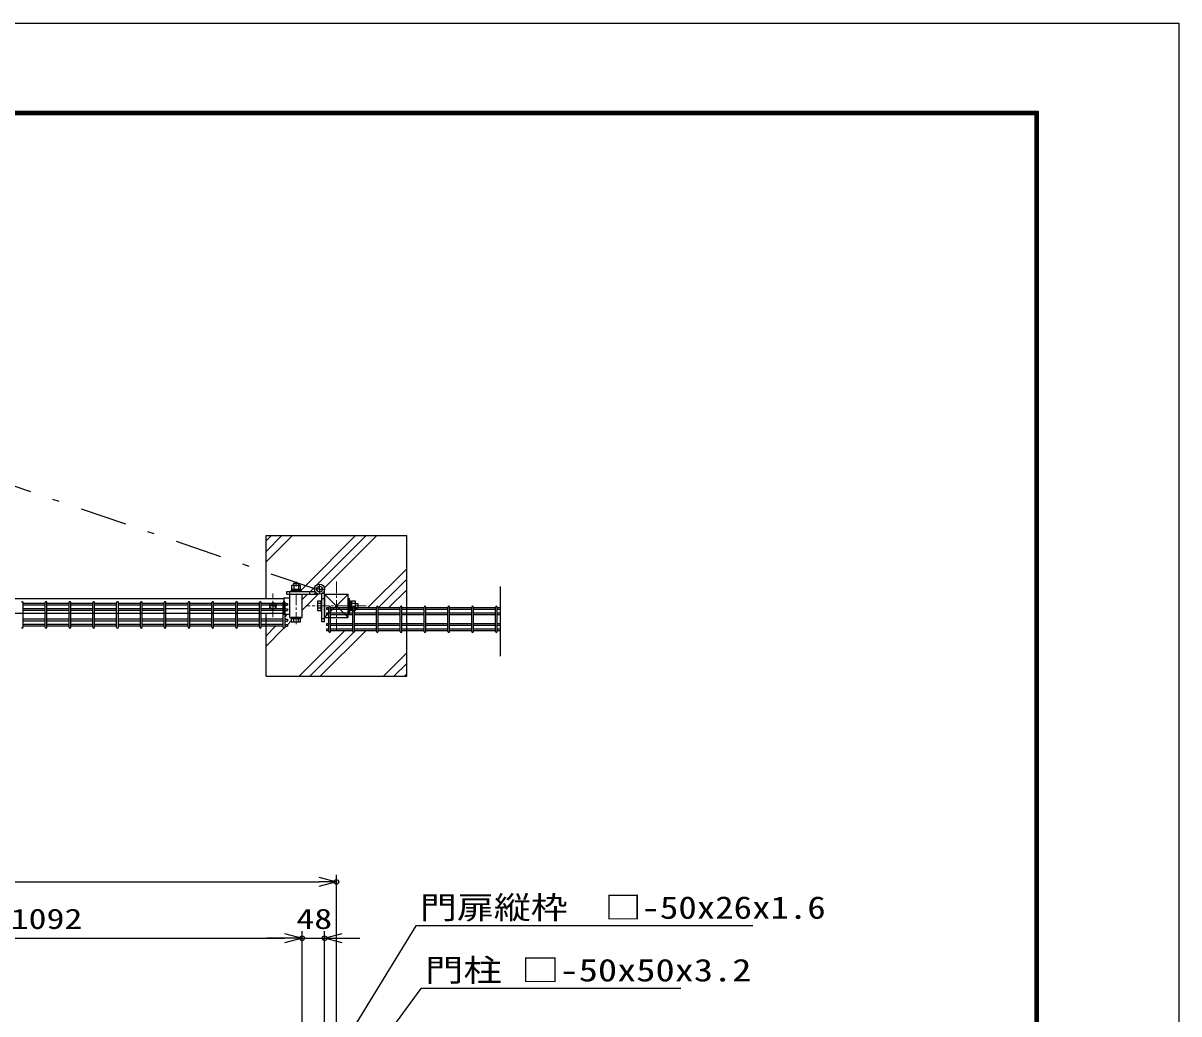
# Model space of a CAD drawing. Units: millimetres, scale not verified. Extents: x -4455 to 4455, y -3150 to 3150.
# Drawn here: x 1991 to 4455, y 1037 to 3150 of the extents above; entities that cross this region are included whole.
import ezdxf
from ezdxf.enums import TextEntityAlignment as Align

# ---------------------------------------------------------------- set-up
doc = ezdxf.new("R2010")
doc.units = ezdxf.units.MM
doc.header["$LTSCALE"] = 20
doc.header["$PDMODE"] = 32
doc.header["$PDSIZE"] = 10
doc.linetypes.add('USER1', pattern=[2, 1.25, -0.25, 0.25, -0.25])
doc.linetypes.add('USER3', pattern=[10.7, 5, -2.5, 0.7, -2.5])
for name, color, linetype, lineweight in [('0-2_外形線', 7, 'Continuous', 25), ('0-3_0', 7, 'Continuous', 25), ('0-4_軸線', 1, 'USER1', 9), ('0-6_寸法', 4, 'Continuous', 25), ('0-8_扉縦枠', 7, 'Continuous', 25), ('0-9_LAYER15', 1, 'Continuous', 25), ('0-A_EXTCNT-L', 4, 'Continuous', 25), ('0-B_J200', 3, 'Continuous', 25), ('0-E_ハッチング', 4, 'Continuous', 25), ('0-F_扉横枠', 7, 'Continuous', 25), ('1-0_丁番', 3, 'Continuous', 25), ('1-A_LAYER12', 3, 'Continuous', 25)]:
    doc.layers.add(name, color=color, linetype=linetype, lineweight=lineweight)
doc.layers.add('0-7_DEFPOINTS', color=7, linetype='Continuous')
doc.styles.add('ＭＳ ゴシック', font='')
doc.styles.get('ＭＳ ゴシック').set_extended_font_data('MS Gothic')

# ---------------------------------------------------------------- blocks, each defined once
blk = doc.blocks.new('_Open30')
at = {"layer": '0-6_寸法'}
blk.add_line((0, 0), (-20, 0), dxfattribs=at)
blk.add_lwpolyline([(-20, 5.36), (0, 0), (-20, -5.36)], dxfattribs=at)

msp = doc.modelspace()

# ---------------------------------------------------------------- linework, layer by layer
at = {"layer": '0-2_外形線'}
for p, q in [((2633.62, 1932.3), (2683.62, 1932.3)), ((2683.62, 1932.3), (2633.62, 1882.3)), ((2683.62, 1882.3), (2633.62, 1932.3)), ((2683.62, 1882.3), (2633.62, 1932.3)), ((2683.62, 1932.3), (2633.62, 1882.3)), ((2633.62, 1932.3), (2633.62, 1882.3)), ((2633.62, 1932.3), (2633.62, 1882.3)), ((2683.62, 1882.3), (2683.62, 1932.3)), ((2633.62, 1882.3), (2683.62, 1882.3))]:
    msp.add_line(p, q, dxfattribs=at)
at = {"layer": '0-3_0'}
for p, q in [((2508.62, 2057.3), (2808.62, 2057.3)), ((2508.62, 1922.8), (2508.62, 2057.3)), ((2808.62, 1757.3), (2808.62, 2057.3)), ((2508.62, 1757.3), (2508.62, 1891.8)), ((2508.62, 1757.3), (2808.62, 1757.3))]:
    msp.add_line(p, q, dxfattribs=at)
at = {"layer": '0-3_0', "color": 3}
msp.add_lwpolyline([(-4454.89, 3149.88), (4455.11, 3149.88), (4455.11, -3150.12), (-4454.89, -3150.12)], close=True, dxfattribs=at)
at = {"layer": '0-3_0'}
for points in [[(-4154.89, 2962.38), (4155.11, 2962.38), (4155.11, -2962.62), (-4154.89, -2962.62)], [(-4153.01, 2960.51), (4153.24, 2960.51), (4153.24, -2960.74), (-4153.01, -2960.74)], [(-4151.14, 2958.63), (4151.36, 2958.63), (4151.36, -2958.87), (-4151.14, -2958.87)], [(-4149.26, 2956.76), (4149.49, 2956.76), (4149.49, -2956.99), (-4149.26, -2956.99)], [(-4147.39, 2954.88), (4147.61, 2954.88), (4147.61, -2955.12), (-4147.39, -2955.12)]]:
    msp.add_lwpolyline(points, close=True, dxfattribs=at)
at = {"layer": '0-4_軸線'}
for p, q in [((2572.62, 1868.64), (2572.62, 1959.11)), ((2658.62, 1854.21), (2658.62, 1960.39)), ((2523.42, 1883.15), (2523.42, 1933.72)), ((2523.42, 1883.15), (2523.42, 1933.72)), ((2722.43, 1907.3), (2594.8, 1907.3)), ((2722.29, 1907.3), (2594.94, 1907.3))]:
    msp.add_line(p, q, dxfattribs=at)
at = {"layer": '0-7_DEFPOINTS'}
for p in [(2658.62, 1318.87), (2585.62, 1198.87), (2633.62, 1198.87)]:
    msp.add_point(p, dxfattribs=at)
at = {"layer": '0-8_扉縦枠'}
for p, q in [((2559.62, 1882.3), (2559.62, 1932.3)), ((2559.62, 1932.3), (2585.62, 1932.3)), ((2585.62, 1882.3), (2585.62, 1932.3)), ((2559.62, 1882.3), (2585.62, 1882.3))]:
    msp.add_line(p, q, dxfattribs=at)
at = {"layer": '0-9_LAYER15'}
for p, q in [((2658.62, 937.93), (2658.62, 1333.87)), ((2585.62, 910.96), (2585.62, 1213.87)), ((2585.62, 910.96), (2585.62, 1213.87)), ((2633.62, 900.96), (2633.62, 1213.87))]:
    msp.add_line(p, q, dxfattribs=at)
at = {"layer": '0-9_LAYER15', "color": 2}
for p, q in [((356.12, 1318.87), (2621.12, 1318.87)), ((1531.12, 1198.87), (2548.12, 1198.87)), ((2548.12, 1198.87), (2510.62, 1198.87)), ((2585.62, 1198.87), (2633.62, 1198.87)), ((2671.12, 1198.87), (2708.62, 1198.87))]:
    msp.add_line(p, q, dxfattribs=at)
at = {"layer": '0-A_EXTCNT-L'}
msp.add_line((3008.62, 1800.17), (3008.62, 1948.87), dxfattribs=at)
at = {"layer": '0-B_J200'}
for p, q in [((1990.64, 1862), (1990.64, 1914.4)), ((2037.81, 1912.6), (1990.64, 1912.6)), ((2037.81, 1909), (1990.64, 1909)), ((2037.81, 1901.3), (1990.64, 1901.3)), ((2037.81, 1897.7), (1990.64, 1897.7)), ((2037.81, 1862), (2037.81, 1914.4)), ((2041.41, 1862), (2041.41, 1914.4)), ((2088.58, 1912.6), (2041.41, 1912.6)), ((2088.58, 1909), (2041.41, 1909)), ((2088.58, 1901.3), (2041.41, 1901.3)), ((2088.58, 1897.7), (2041.41, 1897.7)), ((2088.58, 1862), (2088.58, 1914.4)), ((2092.18, 1862), (2092.18, 1914.4)), ((2139.35, 1912.6), (2092.18, 1912.6)), ((2139.35, 1909), (2092.18, 1909)), ((2139.35, 1901.3), (2092.18, 1901.3)), ((2139.35, 1897.7), (2092.18, 1897.7)), ((2139.35, 1862), (2139.35, 1914.4)), ((2142.95, 1862), (2142.95, 1914.4)), ((2190.12, 1912.6), (2142.95, 1912.6)), ((2190.12, 1909), (2142.95, 1909)), ((2190.12, 1901.3), (2142.95, 1901.3)), ((2190.12, 1897.7), (2142.95, 1897.7)), ((2190.12, 1862), (2190.12, 1914.4)), ((2193.72, 1862), (2193.72, 1914.4)), ((2240.89, 1912.6), (2193.72, 1912.6)), ((2240.89, 1909), (2193.72, 1909)), ((2240.89, 1901.3), (2193.72, 1901.3)), ((2240.89, 1897.7), (2193.72, 1897.7)), ((2240.89, 1862), (2240.89, 1914.4)), ((2244.49, 1862), (2244.49, 1914.4)), ((2291.65, 1912.6), (2244.49, 1912.6)), ((2291.65, 1909), (2244.49, 1909)), ((2291.65, 1901.3), (2244.49, 1901.3)), ((2291.65, 1897.7), (2244.49, 1897.7)), ((2291.65, 1862), (2291.65, 1914.4)), ((2295.25, 1862), (2295.25, 1914.4)), ((2342.42, 1912.6), (2295.25, 1912.6)), ((2342.42, 1909), (2295.25, 1909)), ((2342.42, 1901.3), (2295.25, 1901.3)), ((2342.42, 1862), (2342.42, 1914.4)), ((2346.02, 1862), (2346.02, 1914.4)), ((2393.19, 1912.6), (2346.02, 1912.6)), ((2393.19, 1909), (2346.02, 1909)), ((2393.19, 1901.3), (2346.02, 1901.3)), ((2393.19, 1897.7), (2346.02, 1897.7)), ((2393.19, 1862), (2393.19, 1914.4)), ((2396.79, 1862), (2396.79, 1914.4)), ((2443.96, 1912.6), (2396.79, 1912.6)), ((2443.96, 1909), (2396.79, 1909)), ((2443.96, 1901.3), (2396.79, 1901.3)), ((2443.96, 1897.7), (2396.79, 1897.7)), ((2443.96, 1862), (2443.96, 1914.4)), ((2447.56, 1862), (2447.56, 1914.4)), ((2494.73, 1912.6), (2447.56, 1912.6)), ((2494.73, 1909), (2447.56, 1909)), ((2494.73, 1901.3), (2447.56, 1901.3)), ((2494.73, 1897.7), (2447.56, 1897.7)), ((2494.73, 1862), (2494.73, 1914.4)), ((2498.33, 1862), (2498.33, 1914.4)), ((2545.5, 1912.6), (2498.33, 1912.6)), ((2545.5, 1909), (2498.33, 1909)), ((2545.5, 1901.3), (2498.33, 1901.3)), ((2545.5, 1897.7), (2498.33, 1897.7)), ((2545.5, 1862), (2545.5, 1914.4)), ((2549.1, 1862), (2549.1, 1914.4)), ((2549.12, 1912.6), (2554.32, 1912.6)), ((2549.12, 1909), (2554.32, 1909)), ((2549.12, 1901.3), (2554.32, 1901.3)), ((2549.12, 1897.7), (2554.32, 1897.7)), ((2554.32, 1912.6), (2554.32, 1909)), ((2554.32, 1901.3), (2554.32, 1897.7)), ((2642.62, 1903.1), (2637.42, 1903.1)), ((2637.42, 1903.1), (2637.42, 1899.5)), ((2642.62, 1899.5), (2637.42, 1899.5)), ((2642.62, 1852.5), (2642.62, 1904.9)), ((2646.22, 1852.5), (2646.22, 1904.9)), ((2693.39, 1903.1), (2646.22, 1903.1)), ((2693.39, 1899.5), (2646.22, 1899.5)), ((2693.39, 1852.5), (2693.39, 1904.9)), ((2696.99, 1852.5), (2696.99, 1904.9)), ((2744.15, 1903.1), (2696.99, 1903.1)), ((2744.15, 1899.5), (2696.99, 1899.5)), ((2744.15, 1852.5), (2744.15, 1904.9)), ((2747.75, 1852.5), (2747.75, 1904.9)), ((2794.92, 1903.1), (2747.75, 1903.1)), ((2794.92, 1899.5), (2747.75, 1899.5)), ((2794.92, 1852.5), (2794.92, 1904.9)), ((2798.52, 1852.5), (2798.52, 1904.9)), ((2845.69, 1903.1), (2798.52, 1903.1)), ((2845.69, 1899.5), (2798.52, 1899.5)), ((2845.69, 1852.5), (2845.69, 1904.9)), ((2849.29, 1852.5), (2849.29, 1904.9)), ((2896.46, 1903.1), (2849.29, 1903.1)), ((2896.46, 1899.5), (2849.29, 1899.5)), ((2896.46, 1852.5), (2896.46, 1904.9)), ((2900.06, 1852.5), (2900.06, 1904.9)), ((2947.23, 1903.1), (2900.06, 1903.1)), ((2947.23, 1899.5), (2900.06, 1899.5)), ((2947.23, 1852.5), (2947.23, 1904.9)), ((2950.83, 1852.5), (2950.83, 1904.9)), ((2998, 1903.1), (2950.83, 1903.1)), ((2998, 1899.5), (2950.83, 1899.5)), ((2998, 1852.5), (2998, 1904.9)), ((3001.6, 1852.5), (3001.6, 1904.9)), ((3008.62, 1903.1), (3001.6, 1903.1)), ((3008.62, 1899.5), (3001.6, 1899.5)), ((2037.81, 1878.7), (1990.64, 1878.7)), ((2037.81, 1875.1), (1990.64, 1875.1)), ((2088.58, 1878.7), (2041.41, 1878.7)), ((2088.58, 1875.1), (2041.41, 1875.1)), ((2139.35, 1878.7), (2092.18, 1878.7)), ((2139.35, 1875.1), (2092.18, 1875.1)), ((2190.12, 1878.7), (2142.95, 1878.7)), ((2190.12, 1875.1), (2142.95, 1875.1)), ((2240.89, 1878.7), (2193.72, 1878.7)), ((2240.89, 1875.1), (2193.72, 1875.1)), ((2291.65, 1878.7), (2244.49, 1878.7)), ((2291.65, 1875.1), (2244.49, 1875.1)), ((2342.42, 1878.7), (2295.25, 1878.7)), ((2342.42, 1875.1), (2295.25, 1875.1)), ((2393.19, 1878.7), (2346.02, 1878.7)), ((2393.19, 1875.1), (2346.02, 1875.1)), ((2443.96, 1878.7), (2396.79, 1878.7)), ((2443.96, 1875.1), (2396.79, 1875.1)), ((2494.73, 1878.7), (2447.56, 1878.7)), ((2494.73, 1875.1), (2447.56, 1875.1)), ((2545.5, 1878.7), (2498.33, 1878.7)), ((2545.5, 1875.1), (2498.33, 1875.1)), ((2549.12, 1878.7), (2554.32, 1878.7)), ((2549.12, 1875.1), (2554.32, 1875.1)), ((2554.32, 1878.7), (2554.32, 1875.1)), ((2642.62, 1891.8), (2637.42, 1891.8)), ((2637.42, 1891.8), (2637.42, 1888.2)), ((2642.62, 1888.2), (2637.42, 1888.2)), ((2693.39, 1891.8), (2646.22, 1891.8)), ((2693.39, 1888.2), (2646.22, 1888.2)), ((2744.15, 1891.8), (2696.99, 1891.8)), ((2744.15, 1888.2), (2696.99, 1888.2)), ((2794.92, 1891.8), (2747.75, 1891.8)), ((2794.92, 1888.2), (2747.75, 1888.2)), ((2845.69, 1891.8), (2798.52, 1891.8)), ((2845.69, 1888.2), (2798.52, 1888.2)), ((2896.46, 1891.8), (2849.29, 1891.8)), ((2896.46, 1888.2), (2849.29, 1888.2)), ((2947.23, 1891.8), (2900.06, 1891.8)), ((2947.23, 1888.2), (2900.06, 1888.2)), ((2998, 1891.8), (2950.83, 1891.8)), ((2998, 1888.2), (2950.83, 1888.2)), ((3008.62, 1891.8), (3001.6, 1891.8)), ((3008.62, 1888.2), (3001.6, 1888.2)), ((2037.81, 1867.4), (1990.64, 1867.4)), ((2037.81, 1863.8), (1990.64, 1863.8)), ((2088.58, 1867.4), (2041.41, 1867.4)), ((2088.58, 1863.8), (2041.41, 1863.8)), ((2139.35, 1867.4), (2092.18, 1867.4)), ((2139.35, 1863.8), (2092.18, 1863.8)), ((2190.12, 1867.4), (2142.95, 1867.4)), ((2190.12, 1863.8), (2142.95, 1863.8)), ((2240.89, 1867.4), (2193.72, 1867.4)), ((2240.89, 1863.8), (2193.72, 1863.8)), ((2291.65, 1867.4), (2244.49, 1867.4)), ((2291.65, 1863.8), (2244.49, 1863.8)), ((2342.42, 1867.4), (2295.25, 1867.4)), ((2342.42, 1863.8), (2295.25, 1863.8)), ((2393.19, 1867.4), (2346.02, 1867.4)), ((2393.19, 1863.8), (2346.02, 1863.8)), ((2443.96, 1867.4), (2396.79, 1867.4)), ((2443.96, 1863.8), (2396.79, 1863.8)), ((2494.73, 1867.4), (2447.56, 1867.4)), ((2494.73, 1863.8), (2447.56, 1863.8)), ((2545.5, 1867.4), (2498.33, 1867.4)), ((2545.5, 1863.8), (2498.33, 1863.8)), ((2549.12, 1867.4), (2554.32, 1867.4)), ((2549.12, 1863.8), (2554.32, 1863.8)), ((2554.32, 1867.4), (2554.32, 1863.8)), ((2642.62, 1869.2), (2637.42, 1869.2)), ((2637.42, 1869.2), (2637.42, 1865.6)), ((2642.62, 1865.6), (2637.42, 1865.6)), ((2642.62, 1854.3), (2637.42, 1854.3)), ((2693.39, 1869.2), (2646.22, 1869.2)), ((2693.39, 1865.6), (2646.22, 1865.6)), ((2693.39, 1857.9), (2646.22, 1857.9)), ((2693.39, 1854.3), (2646.22, 1854.3)), ((2744.15, 1869.2), (2696.99, 1869.2)), ((2744.15, 1865.6), (2696.99, 1865.6)), ((2744.15, 1857.9), (2696.99, 1857.9)), ((2744.15, 1854.3), (2696.99, 1854.3)), ((2794.92, 1869.2), (2747.75, 1869.2)), ((2794.92, 1865.6), (2747.75, 1865.6)), ((2794.92, 1857.9), (2747.75, 1857.9)), ((2794.92, 1854.3), (2747.75, 1854.3)), ((2845.69, 1869.2), (2798.52, 1869.2)), ((2845.69, 1865.6), (2798.52, 1865.6)), ((2845.69, 1857.9), (2798.52, 1857.9)), ((2845.69, 1854.3), (2798.52, 1854.3)), ((2896.46, 1869.2), (2849.29, 1869.2)), ((2896.46, 1865.6), (2849.29, 1865.6)), ((2896.46, 1857.9), (2849.29, 1857.9)), ((2896.46, 1854.3), (2849.29, 1854.3)), ((2947.23, 1869.2), (2900.06, 1869.2)), ((2947.23, 1865.6), (2900.06, 1865.6)), ((2947.23, 1857.9), (2900.06, 1857.9)), ((2947.23, 1854.3), (2900.06, 1854.3)), ((2998, 1869.2), (2950.83, 1869.2)), ((2998, 1865.6), (2950.83, 1865.6)), ((2998, 1857.9), (2950.83, 1857.9)), ((2998, 1854.3), (2950.83, 1854.3)), ((3008.62, 1869.2), (3001.6, 1869.2)), ((3008.62, 1865.6), (3001.6, 1865.6)), ((3008.62, 1857.9), (3001.6, 1857.9)), ((3008.62, 1854.3), (3001.6, 1854.3))]:
    msp.add_line(p, q, dxfattribs=at)
msp.add_lwpolyline([(2642.62, 1857.9), (2637.42, 1857.9), (2637.42, 1854.3)], dxfattribs=at)
for centre, start, end in [((1988.84, 1914.4), 0, 180), ((2039.61, 1914.4), 0, 180), ((2090.38, 1914.4), 0, 180), ((2141.15, 1914.4), 0, 180), ((2191.92, 1914.4), 0, 180), ((2242.69, 1914.4), 0, 180), ((2293.45, 1914.4), 0, 180), ((2344.22, 1914.4), 0, 180), ((2394.99, 1914.4), 0, 180), ((2445.76, 1914.4), 0, 180), ((2496.53, 1914.4), 0, 180), ((2547.3, 1914.4), 0, 180), ((2644.42, 1904.9), 0, 180), ((2695.19, 1904.9), 0, 180), ((2745.95, 1904.9), 0, 180), ((2796.72, 1904.9), 0, 180), ((2847.49, 1904.9), 0, 180), ((2898.26, 1904.9), 0, 180), ((2949.03, 1904.9), 0, 180), ((2999.8, 1904.9), 0, 180), ((1988.84, 1862), 180, 0), ((2039.61, 1862), 180, 0), ((2090.38, 1862), 180, 0), ((2141.15, 1862), 180, 0), ((2191.92, 1862), 180, 0), ((2242.69, 1862), 180, 0), ((2293.45, 1862), 180, 0), ((2344.22, 1862), 180, 0), ((2394.99, 1862), 180, 0), ((2445.76, 1862), 180, 0), ((2496.53, 1862), 180, 0), ((2547.3, 1862), 180, 0), ((2644.42, 1852.5), 180, 0), ((2695.19, 1852.5), 180, 0), ((2745.95, 1852.5), 180, 0), ((2796.72, 1852.5), 180, 0), ((2847.49, 1852.5), 180, 0), ((2898.26, 1852.5), 180, 0), ((2949.03, 1852.5), 180, 0), ((2999.8, 1852.5), 180, 0)]:
    msp.add_arc(centre, 1.8, start, end, dxfattribs=at)
at = {"layer": '0-E_ハッチング', "linetype": 'USER3'}
msp.add_line((2614.49, 1942.98), (1581.91, 2295.76), dxfattribs=at)
at = {"layer": '0-E_ハッチング'}
for p, q in [((2508.62, 2000.96), (2564.96, 2057.3)), ((2508.62, 2023.41), (2542.51, 2057.3)), ((2508.62, 2045.86), (2520.06, 2057.3)), ((2616.84, 1952.02), (2722.11, 2057.3)), ((2633.16, 1945.89), (2744.56, 2057.3)), ((2725.07, 1903.1), (2808.62, 1986.65)), ((2747.75, 1903.34), (2808.62, 1964.2)), ((2585.62, 1898.35), (2619.56, 1932.3)), ((2585.62, 1920.8), (2597.11, 1932.3)), ((2769.97, 1903.1), (2808.62, 1941.75)), ((2549.1, 1884.29), (2554.66, 1889.85)), ((2554.32, 1867.05), (2562.46, 1875.19)), ((2683.58, 1882.34), (2683.62, 1882.38)), ((2508.62, 1843.8), (2528.61, 1863.8)), ((2508.62, 1821.35), (2547.47, 1860.21)), ((2549.08, 1861.82), (2551.06, 1863.8)), ((2579.27, 1757.3), (2676.27, 1854.3)), ((2601.72, 1757.3), (2695.13, 1850.71)), ((2624.17, 1757.3), (2721.17, 1854.3)), ((2696.99, 1852.57), (2698.72, 1854.3)), ((2758.87, 1757.3), (2808.62, 1807.04)), ((2781.32, 1757.3), (2808.62, 1784.59)), ((2803.78, 1757.3), (2808.62, 1762.14))]:
    msp.add_line(p, q, dxfattribs=at)
for points in [[(2582.66, 1940.3), (2593.98, 1951.62), (2699.66, 2057.3)], [(2603.11, 1938.3), (2609.78, 1944.97), (2613.74, 1948.92)]]:
    msp.add_lwpolyline(points, dxfattribs=at)
at = {"layer": '0-F_扉横枠'}
for p, q in [((1532.62, 1922.8), (2546.62, 1922.8)), ((2546.62, 1924.75), (2559.62, 1924.75)), ((2546.62, 1924.75), (2546.62, 1889.85)), ((2523.24, 1907.3), (2516.83, 1907.3)), ((2516.92, 1911.05), (2523.42, 1914.8)), ((2516.92, 1903.55), (2516.92, 1911.05)), ((2516.92, 1903.55), (2523.42, 1899.8)), ((2523.33, 1907.3), (2523.51, 1907.3)), ((2529.91, 1911.05), (2523.42, 1914.8)), ((2523.42, 1907.48), (2523.42, 1913.89)), ((2523.42, 1907.21), (2523.42, 1907.39)), ((2523.42, 1907.12), (2523.42, 1900.71)), ((2529.91, 1903.55), (2523.42, 1899.8)), ((2523.6, 1907.3), (2530, 1907.3)), ((2529.91, 1903.55), (2529.91, 1911.05)), ((1532.62, 1891.8), (2546.62, 1891.8)), ((2546.62, 1889.85), (2559.62, 1889.85))]:
    msp.add_line(p, q, dxfattribs=at)
msp.add_circle((2523.42, 1907.3), 6.5, dxfattribs=at)
at = {"layer": '1-0_丁番'}
for p, q in [((2562.81, 1950.8), (2562.81, 1942.8)), ((2582.44, 1950.8), (2562.81, 1950.8)), ((2567.72, 1950.8), (2567.72, 1942.8)), ((2577.54, 1950.8), (2577.54, 1942.8)), ((2582.44, 1942.8), (2582.44, 1950.8)), ((2553.06, 1932.3), (2553.06, 1938.3)), ((2553.06, 1938.3), (2612.97, 1938.3)), ((2553.06, 1932.3), (2620.84, 1932.3)), ((2562.13, 1938.3), (2583.13, 1938.3)), ((2562.81, 1942.8), (2582.44, 1942.8)), ((2563.43, 1940.3), (2563.43, 1942.8)), ((2581.83, 1942.8), (2581.83, 1940.3)), ((2583.13, 1940.3), (2583.13, 1938.3)), ((2613.06, 1932.3), (2613.06, 1938.3)), ((2633.62, 1933.46), (2627.62, 1933.46)), ((2627.62, 1873.46), (2627.62, 1933.37)), ((2633.62, 1873.46), (2633.62, 1941.25)), ((2683.62, 1923.3), (2686.62, 1923.3)), ((2686.62, 1891.3), (2686.62, 1923.3)), ((2618.62, 1917.14), (2618.62, 1897.51)), ((2625.62, 1917.14), (2618.62, 1917.14)), ((2625.62, 1912.23), (2618.62, 1912.23)), ((2625.62, 1902.42), (2618.62, 1902.42)), ((2625.62, 1917.82), (2625.62, 1896.82)), ((2625.62, 1917.82), (2627.62, 1917.82)), ((2683.62, 1917.77), (2683.62, 1896.77)), ((2686.62, 1917.77), (2688.62, 1917.77)), ((2688.62, 1917.77), (2688.62, 1896.77)), ((2688.62, 1916.47), (2691.12, 1916.47)), ((2691.12, 1898.07), (2688.62, 1898.07)), ((2691.12, 1917.09), (2691.12, 1897.46)), ((2699.12, 1917.09), (2691.12, 1917.09)), ((2699.12, 1912.18), (2691.12, 1912.18)), ((2699.12, 1902.36), (2691.12, 1902.36)), ((2699.12, 1897.46), (2699.12, 1917.09)), ((2561.77, 1882.3), (2561.77, 1880.3)), ((2561.77, 1880.3), (2582.77, 1880.3)), ((2582.77, 1882.3), (2562.46, 1882.3)), ((2562.46, 1880.3), (2562.46, 1873.3)), ((2567.37, 1880.3), (2567.37, 1873.3)), ((2577.18, 1880.3), (2577.18, 1873.3)), ((2582.77, 1880.3), (2582.77, 1882.3)), ((2618.62, 1897.51), (2625.62, 1897.51)), ((2625.62, 1896.82), (2627.62, 1896.82)), ((2633.62, 1873.46), (2627.62, 1873.46)), ((2683.62, 1891.3), (2686.62, 1891.3)), ((2688.62, 1896.77), (2686.62, 1896.77)), ((2691.12, 1897.46), (2699.12, 1897.46))]:
    msp.add_line(p, q, dxfattribs=at)
at = {"layer": '1-0_丁番', "color": 2}
for p, q in [((2622.77, 1943.16), (2622.77, 1953.92)), ((2622.58, 1942.98), (2611.82, 1942.98)), ((2622.68, 1942.98), (2622.86, 1942.98)), ((2622.77, 1942.89), (2622.77, 1943.07)), ((2622.77, 1942.8), (2622.77, 1932.04)), ((2622.94, 1942.98), (2633.7, 1942.98))]:
    msp.add_line(p, q, dxfattribs=at)
at = {"layer": '1-0_丁番', "color": 4}
for p, q in [((2559.06, 1932.3), (2559.06, 1938.32)), ((2602.06, 1932.3), (2602.06, 1938.31)), ((2633.62, 1922.46), (2627.61, 1922.46)), ((2633.62, 1879.46), (2627.6, 1879.46))]:
    msp.add_line(p, q, dxfattribs=at)
at = {"layer": '1-0_丁番'}
for points in [[(2567.63, 1950.8), (2567.63, 1955.8), (2577.63, 1955.8), (2577.63, 1950.8)], [(2562.13, 1938.3), (2562.13, 1940.3), (2583.13, 1940.3)], [(2699.12, 1912.27), (2704.12, 1912.27), (2704.12, 1902.27), (2699.12, 1902.27)], [(2562.46, 1873.3), (2582.09, 1873.3), (2582.09, 1880.3)]]:
    msp.add_lwpolyline(points, dxfattribs=at)
for radius in [10.85, 6.15]:
    msp.add_circle((2622.76, 1942.98), radius, dxfattribs=at)
at = {"layer": '1-A_LAYER12'}
for points in [[(3546.58, 1224.97), (2828.2, 1224.97), (2574.39, 810.64)], [(3393.19, 1091.51), (2838.85, 1091.51), (2670.91, 862.42)]]:
    msp.add_lwpolyline(points, dxfattribs=at)

# ---------------------------------------------------------------- block references
at = {"layer": '0-9_LAYER15', "xscale": 1.875, "yscale": 1.875}
for p in [(2658.62, 1318.87), (2585.62, 1198.87), (2585.62, 1198.87)]:
    msp.add_blockref('_Open30', p, dxfattribs=at)
at = {"layer": '0-9_LAYER15', "xscale": 1.875, "yscale": 1.875, "rotation": 180}
msp.add_blockref('_Open30', (2633.62, 1198.87), dxfattribs=at)

# ---------------------------------------------------------------- texts
at = {"layer": '0-9_LAYER15', "color": 3, "style": 'ＭＳ ゴシック', "width": 1.3}
for s, p in [('1092', (1964.03, 1205.55)), ('48', (2573.19, 1205.55))]:
    msp.add_text(s, height=43.26, dxfattribs=at).set_placement(p, align=Align.BOTTOM_LEFT)
at = {"layer": '1-A_LAYER12', "style": 'ＭＳ ゴシック'}
for s, width, p in [('門扉縦枠\u3000□-50x26x1.6', 1.2, (2836.87, 1225.72)), ('門柱 □-50x50x3.2', 1.25, (2847.52, 1092.26))]:
    msp.add_text(s, height=48.11, dxfattribs=dict(at, width=width)).set_placement(p, align=Align.BOTTOM_LEFT)

doc.saveas('drawing.dxf')
